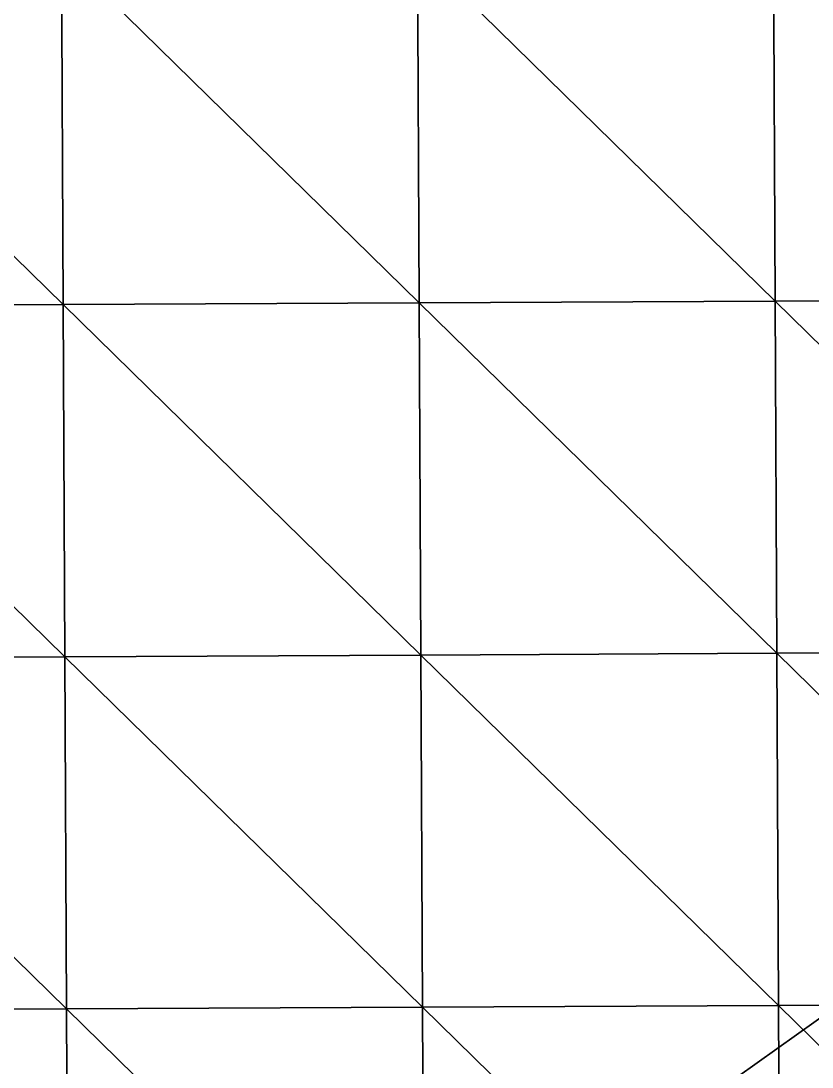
# Model space of a CAD drawing. Extents: x -372 to 678, y -263 to 741.
# Drawn here: x 217.38 to 245.29, y 173.12 to 210.05 of the extents above; entities that cross this region are included whole.
import ezdxf

# ---------------------------------------------------------------- set-up
doc = ezdxf.new("R2010")
doc.units = 0
doc.header["$LTSCALE"] = 0.0254
doc.layers.get('0').update_dxf_attribs({"linetype": 'CONTINUOUS'})
doc.layers.add('LOCATION_SNAPSHOT', color=144, linetype='CONTINUOUS')
doc.layers.add('LOCATION_TERRAIN', color=36, linetype='CONTINUOUS')

# ---------------------------------------------------------------- blocks, each defined once
blk = doc.blocks.new('LOCATION_SNAPSHOT')
at = {"color": 8}
mesh = blk.add_polyface(dxfattribs=at)
corners = [(-369.308, -262.945), (369.306, 262.947), (-371.821, 259.377), (371.824, -259.377)]
mesh.append_faces([[corners[k] for k in face] for face in [(0, 1, 2), (1, 0, 3)]], dxfattribs={"vtx0": -1, "color": 8})
blk = doc.blocks.new('LOCATION_TERRAIN')
at = {"color": 8}
mesh = blk.add_polyface(dxfattribs=at)
corners = [(218.868, 200.039, 5.488), (218.808, 212.475, 4.046), (206.246, 212.415, 3.292)]
mesh.append_faces([[corners[k] for k in face] for face in [(0, 1, 2)]], dxfattribs={"color": 8})
mesh = blk.add_polyface(dxfattribs=at)
corners = [(218.868, 200.039, 5.488), (206.246, 212.415, 3.292), (206.306, 199.978, 4.625)]
mesh.append_faces([[corners[k] for k in face] for face in [(0, 1, 2)]], dxfattribs={"color": 8})
mesh = blk.add_polyface(dxfattribs=at)
corners = [(231.429, 200.099, 6.35), (231.369, 212.536, 4.8), (218.808, 212.475, 4.046)]
mesh.append_faces([[corners[k] for k in face] for face in [(0, 1, 2)]], dxfattribs={"color": 8})
mesh = blk.add_polyface(dxfattribs=at)
corners = [(231.429, 200.099, 6.35), (218.808, 212.475, 4.046), (218.868, 200.039, 5.488)]
mesh.append_faces([[corners[k] for k in face] for face in [(0, 1, 2)]], dxfattribs={"color": 8})
mesh = blk.add_polyface(dxfattribs=at)
corners = [(243.991, 200.16, 7.132), (243.931, 212.596, 5.516), (231.369, 212.536, 4.8)]
mesh.append_faces([[corners[k] for k in face] for face in [(0, 1, 2)]], dxfattribs={"color": 8})
mesh = blk.add_polyface(dxfattribs=at)
corners = [(243.991, 200.16, 7.132), (231.369, 212.536, 4.8), (231.429, 200.099, 6.35)]
mesh.append_faces([[corners[k] for k in face] for face in [(0, 1, 2)]], dxfattribs={"color": 8})
mesh = blk.add_polyface(dxfattribs=at)
corners = [(256.552, 200.221, 7.387), (256.492, 212.657, 5.988), (243.931, 212.596, 5.516)]
mesh.append_faces([[corners[k] for k in face] for face in [(0, 1, 2)]], dxfattribs={"color": 8})
mesh = blk.add_polyface(dxfattribs=at)
corners = [(256.552, 200.221, 7.387), (243.931, 212.596, 5.516), (243.991, 200.16, 7.132)]
mesh.append_faces([[corners[k] for k in face] for face in [(0, 1, 2)]], dxfattribs={"color": 8})
mesh = blk.add_polyface(dxfattribs=at)
corners = [(256.612, 187.784, 8.785), (256.552, 200.221, 7.387), (243.991, 200.16, 7.132)]
mesh.append_faces([[corners[k] for k in face] for face in [(0, 1, 2)]], dxfattribs={"color": 8})
mesh = blk.add_polyface(dxfattribs=at)
corners = [(218.928, 187.603, 6.93), (218.868, 200.039, 5.488), (206.306, 199.978, 4.625)]
mesh.append_faces([[corners[k] for k in face] for face in [(0, 1, 2)]], dxfattribs={"color": 8})
mesh = blk.add_polyface(dxfattribs=at)
corners = [(218.928, 187.603, 6.93), (206.306, 199.978, 4.625), (206.366, 187.542, 5.959)]
mesh.append_faces([[corners[k] for k in face] for face in [(0, 1, 2)]], dxfattribs={"color": 8})
mesh = blk.add_polyface(dxfattribs=at)
corners = [(231.489, 187.663, 7.9), (231.429, 200.099, 6.35), (218.868, 200.039, 5.488)]
mesh.append_faces([[corners[k] for k in face] for face in [(0, 1, 2)]], dxfattribs={"color": 8})
mesh = blk.add_polyface(dxfattribs=at)
corners = [(231.489, 187.663, 7.9), (218.868, 200.039, 5.488), (218.928, 187.603, 6.93)]
mesh.append_faces([[corners[k] for k in face] for face in [(0, 1, 2)]], dxfattribs={"color": 8})
mesh = blk.add_polyface(dxfattribs=at)
corners = [(244.051, 187.724, 8.747), (243.991, 200.16, 7.132), (231.429, 200.099, 6.35)]
mesh.append_faces([[corners[k] for k in face] for face in [(0, 1, 2)]], dxfattribs={"color": 8})
mesh = blk.add_polyface(dxfattribs=at)
corners = [(244.051, 187.724, 8.747), (231.429, 200.099, 6.35), (231.489, 187.663, 7.9)]
mesh.append_faces([[corners[k] for k in face] for face in [(0, 1, 2)]], dxfattribs={"color": 8})
mesh = blk.add_polyface(dxfattribs=at)
corners = [(256.612, 187.784, 8.785), (243.991, 200.16, 7.132), (244.051, 187.724, 8.747)]
mesh.append_faces([[corners[k] for k in face] for face in [(0, 1, 2)]], dxfattribs={"color": 8})
mesh = blk.add_polyface(dxfattribs=at)
corners = [(231.549, 175.227, 8.87), (231.489, 187.663, 7.9), (218.928, 187.603, 6.93)]
mesh.append_faces([[corners[k] for k in face] for face in [(0, 1, 2)]], dxfattribs={"color": 8})
mesh = blk.add_polyface(dxfattribs=at)
corners = [(244.111, 175.287, 9.537), (244.051, 187.724, 8.747), (231.489, 187.663, 7.9)]
mesh.append_faces([[corners[k] for k in face] for face in [(0, 1, 2)]], dxfattribs={"color": 8})
mesh = blk.add_polyface(dxfattribs=at)
corners = [(244.111, 175.287, 9.537), (231.489, 187.663, 7.9), (231.549, 175.227, 8.87)]
mesh.append_faces([[corners[k] for k in face] for face in [(0, 1, 2)]], dxfattribs={"color": 8})
mesh = blk.add_polyface(dxfattribs=at)
corners = [(256.672, 175.348, 9.268), (256.612, 187.784, 8.785), (244.051, 187.724, 8.747)]
mesh.append_faces([[corners[k] for k in face] for face in [(0, 1, 2)]], dxfattribs={"color": 8})
mesh = blk.add_polyface(dxfattribs=at)
corners = [(256.672, 175.348, 9.268), (244.051, 187.724, 8.747), (244.111, 175.287, 9.537)]
mesh.append_faces([[corners[k] for k in face] for face in [(0, 1, 2)]], dxfattribs={"color": 8})
mesh = blk.add_polyface(dxfattribs=at)
corners = [(218.988, 175.166, 8.059), (218.928, 187.603, 6.93), (206.366, 187.542, 5.959)]
mesh.append_faces([[corners[k] for k in face] for face in [(0, 1, 2)]], dxfattribs={"color": 8})
mesh = blk.add_polyface(dxfattribs=at)
corners = [(218.988, 175.166, 8.059), (206.366, 187.542, 5.959), (206.426, 175.106, 7.248)]
mesh.append_faces([[corners[k] for k in face] for face in [(0, 1, 2)]], dxfattribs={"color": 8})
mesh = blk.add_polyface(dxfattribs=at)
corners = [(231.549, 175.227, 8.87), (218.928, 187.603, 6.93), (218.988, 175.166, 8.059)]
mesh.append_faces([[corners[k] for k in face] for face in [(0, 1, 2)]], dxfattribs={"color": 8})
mesh = blk.add_polyface(dxfattribs=at)
corners = [(219.048, 162.73, 9.122), (218.988, 175.166, 8.059), (206.426, 175.106, 7.248)]
mesh.append_faces([[corners[k] for k in face] for face in [(0, 1, 2)]], dxfattribs={"color": 8})
mesh = blk.add_polyface(dxfattribs=at)
corners = [(219.048, 162.73, 9.122), (206.426, 175.106, 7.248), (206.486, 162.67, 8.528)]
mesh.append_faces([[corners[k] for k in face] for face in [(0, 1, 2)]], dxfattribs={"color": 8})
mesh = blk.add_polyface(dxfattribs=at)
corners = [(231.609, 162.791, 9.716), (231.549, 175.227, 8.87), (218.988, 175.166, 8.059)]
mesh.append_faces([[corners[k] for k in face] for face in [(0, 1, 2)]], dxfattribs={"color": 8})
mesh = blk.add_polyface(dxfattribs=at)
corners = [(231.609, 162.791, 9.716), (218.988, 175.166, 8.059), (219.048, 162.73, 9.122)]
mesh.append_faces([[corners[k] for k in face] for face in [(0, 1, 2)]], dxfattribs={"color": 8})
mesh = blk.add_polyface(dxfattribs=at)
corners = [(244.171, 162.851, 10.151), (244.111, 175.287, 9.537), (231.549, 175.227, 8.87)]
mesh.append_faces([[corners[k] for k in face] for face in [(0, 1, 2)]], dxfattribs={"color": 8})
mesh = blk.add_polyface(dxfattribs=at)
corners = [(244.171, 162.851, 10.151), (231.549, 175.227, 8.87), (231.609, 162.791, 9.716)]
mesh.append_faces([[corners[k] for k in face] for face in [(0, 1, 2)]], dxfattribs={"color": 8})
mesh = blk.add_polyface(dxfattribs=at)
corners = [(256.732, 162.912, 9.557), (256.672, 175.348, 9.268), (244.111, 175.287, 9.537)]
mesh.append_faces([[corners[k] for k in face] for face in [(0, 1, 2)]], dxfattribs={"color": 8})
mesh = blk.add_polyface(dxfattribs=at)
corners = [(256.732, 162.912, 9.557), (244.111, 175.287, 9.537), (244.171, 162.851, 10.151)]
mesh.append_faces([[corners[k] for k in face] for face in [(0, 1, 2)]], dxfattribs={"color": 8})

msp = doc.modelspace()

# ---------------------------------------------------------------- block references
at = {"layer": 'LOCATION_SNAPSHOT', "color": 0}
msp.add_blockref('LOCATION_SNAPSHOT', (0, 0), dxfattribs=at)
at = {"layer": 'LOCATION_TERRAIN', "color": 0}
msp.add_blockref('LOCATION_TERRAIN', (0, 0), dxfattribs=at)

doc.saveas('drawing.dxf')
